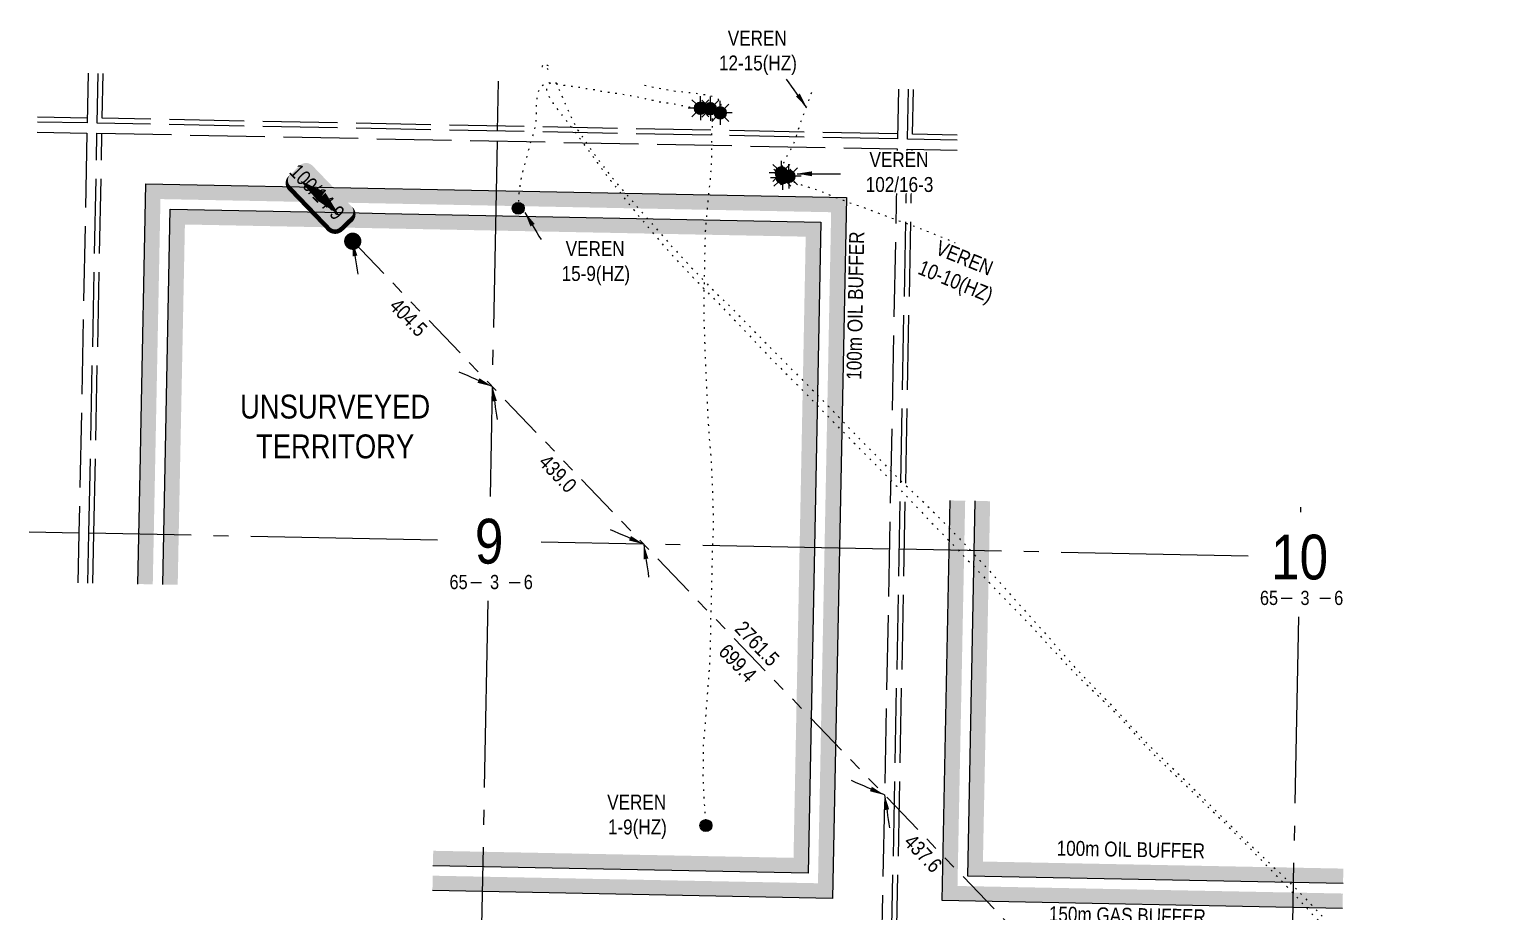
# Model space of a CAD drawing. Extents: x 408473 to 428843, y 6046006 to 6059852.
# Drawn here: x 423079 to 424055, y 6048842 to 6049434 of the extents above; entities that cross this region are included whole.
import ezdxf
from ezdxf.enums import TextEntityAlignment as Align

# ---------------------------------------------------------------- set-up
doc = ezdxf.new("R2010")
doc.units = 0
doc.header["$LTSCALE"] = 5
doc.header["$PDSIZE"] = 0.5
for name, pattern in [('foc-DOT', [1, 0.2, -0.8]), ('foc-DRILLPATH', [14.75, 6, -1.75, 1.75, -1.75, 1.75, -1.75]), ('foc-QUARTERLINE', [33, 25, -3, 2, -3]), ('foc-UNSURVEYED', [12.5, 10, -2.5])]:
    doc.linetypes.add(name, pattern=pattern)
for name, color, linetype in [('10', 1, 'Continuous'), ('9', 3, 'Continuous'), ('ABADATA-DRILL', 8, 'foc-DOT'), ('ABADATA-DRILL-T', 8, 'Continuous'), ('AS-TARGET-GAS', 182, 'Continuous'), ('AS-TARGET-GAS-H', 181, 'Continuous'), ('AS-TARGET-OIL', 146, 'Continuous'), ('AS-TARGET-OIL-H', 131, 'Continuous'), ('L-BD', 7, 'Continuous'), ('L-MON', 1, 'Continuous'), ('L-SECLBL', 7, 'Continuous'), ('L-SECQ', 8, 'foc-QUARTERLINE'), ('L-UNS-T', 3, 'Continuous'), ('L-USEC', 7, 'foc-UNSURVEYED'), ('P-BUFFER-PURPLE-T', 187, 'Continuous'), ('P-PDRILLPATH', 12, 'foc-DRILLPATH')]:
    doc.layers.add(name, color=color, linetype=linetype)
doc.styles.add('80', font='ARIALN.TTF', dxfattribs={"height": 10})
doc.styles.add('80CG', font='ARIALN.TTF', dxfattribs={"height": 10})
doc.styles.add('80L', font='ARIALN.TTF', dxfattribs={"height": 10})
doc.styles.add('SIMPLEX', font='ARIALN.TTF')
doc.dimstyles.new('Compass 5 000', dxfattribs={"dimscale": 5, "dimtxt": 9, "dimasz": 2, "dimexe": 0.2, "dimexo": 0.0625, "dimgap": 0.5, "dimtad": 0, "dimtih": 1, "dimtoh": 1, "dimzin": 0, "dimdsep": 46, "dimtxsty": '80CG', "dimcen": 0.1, "dimse1": 1, "dimse2": 1, "dimclrd": 256, "dimclrt": 256, "dimaunit": 1, "dimadec": 4, "dimazin": 0, "dimtfac": 0.06, "dimtofl": 0, "dimtmove": 0, "dimatfit": 1, "dimfxl": 0.2, "dimtolj": 1, "dimtzin": 0, "dimlwd": -1, "dimarcsym": 0})

# ---------------------------------------------------------------- blocks, each defined once
blk = doc.blocks.new('GAS')
h = blk.add_hatch(color=255)
h.dxf.hatch_style = 1
edge = h.paths.add_edge_path()
edge.add_arc((0, 0), 0.9, 0, 360)
for p, q in [((-0.81, 0), (-1.62, 0)), ((-0.57, 0.57), (-1.14, 1.14)), ((0, 0.81), (0, 1.62)), ((0.57, 0.57), (1.14, 1.14)), ((1.62, 0), (0.81, 0)), ((-0.57, -0.57), (-1.14, -1.14)), ((0, -0.81), (0, -1.62)), ((1.14, -1.14), (0.57, -0.57))]:
    blk.add_line(p, q)
blk.add_circle((0, 0), 0.8)
blk = doc.blocks.new('L-SECLBL')
at = {"layer": '9', "color": 7}
for p, q in [((-5.08, -27.83), (-12.29, -27.83)), ((20.7, -27.83), (13.5, -27.83))]:
    blk.add_line(p, q, dxfattribs=at)
at = {"layer": '10', "color": 2, "style": 'SIMPLEX'}
blk.add_attdef('SEC', text='', height=30, dxfattribs=at).set_placement((0, 0), align=Align.MIDDLE)
at = {"layer": '10', "color": 5, "style": '80L'}
blk.add_attdef('TWP', text='', height=9.5, dxfattribs=at).set_placement((-14.43, -27.37), align=Align.MIDDLE_RIGHT)
blk.add_attdef('RGE', text='', height=9.5, dxfattribs=at).set_placement((3.62, -27.37), align=Align.MIDDLE_CENTER)
blk.add_attdef('MER', text='', height=9.5, dxfattribs=at).set_placement((23.17, -27.37), align=Align.MIDDLE_LEFT)
blk = doc.blocks.new('plbh')
at = {"layer": 'L-MON'}
h = blk.add_hatch(color=255, dxfattribs=at)
h.dxf.hatch_style = 1
edge = h.paths.add_edge_path()
edge.add_arc((0, 0), 1.16, 0, 360)
h = blk.add_hatch(color=256, dxfattribs=at)
h.dxf.hatch_style = 1
h.paths.add_polyline_path([(0.96, 0, 1), (-0.96, 0, 1)])
h.paths.add_polyline_path([(0.91, 0, 1), (-0.91, 0, 1)], flags=16)
h.paths.add_polyline_path([(0.45, 0, -1), (-0.45, 0, -1)], flags=0)
h = blk.add_hatch(color=256, dxfattribs=at)
h.dxf.hatch_style = 1
h.paths.add_polyline_path([(0.45, 0, 1), (-0.45, 0, 1)])
h.paths.add_polyline_path([(0.4, 0, 1), (-0.4, 0, 1)], flags=16)
at = {"layer": 'L-MON', "color": 240}
for radius in [0.96, 0.91, 0.45, 0.4]:
    blk.add_circle((0, 0), radius, dxfattribs=at)
blk = doc.blocks.new('*U124')
h = blk.add_hatch(color=255)
edge = h.paths.add_edge_path()
edge.add_line((-19, -11.5), (19, -11.5))
edge.add_arc((19, -5.5), 6, 270, 360)
edge.add_line((25, -5.5), (25, 4))
edge.add_arc((19, 4), 6, 0, 90)
edge.add_line((19, 10), (-19, 10))
edge.add_arc((-19, 4), 6, 90, 180)
edge.add_line((-25, 4), (-25, -5.5))
edge.add_arc((-19, -5.5), 6, 180, 270)
at = {"color": 1, "flags": 128}
blk.add_lwpolyline([(-19, -11.5, 3, 3, 0), (19, -11.5, 3, 3, 0.414214), (25, -5.5, 3, 3, 0), (25, 4, 3, 0, 0.414214), (19, 10, 0, 0, 0), (-19, 10, 0, 0, 0.414214), (-25, 4, 0, 0, 0), (-25, -5.5, 0, 3, 0.414214)], format="xyseb", close=True, dxfattribs=at)
for points in [[(-17.63, -2.9, 0, 7.5, 0), (0, 0, 0, 0, 0)], [(17.05, 0, 0, 7.5, 0), (0, 0, 0, 0, 0)]]:
    blk.add_lwpolyline(points, format="xyseb", dxfattribs=at)
at = {"color": 1, "style": '80'}
blk.add_attdef('ENTER_TEXT_001', (-26.85, -4.92), '', height=10, dxfattribs=at)

msp = doc.modelspace()

# ---------------------------------------------------------------- hatches: boundary and pattern name
at = {"layer": 'ABADATA-DRILL-T'}
h = msp.add_hatch(color=256, dxfattribs=at)
h.dxf.hatch_style = 1
edge = h.paths.add_edge_path()
edge.add_arc((423406.249, 6049313.623), 4, 0, 360)
h = msp.add_hatch(color=256, dxfattribs=at)
h.dxf.hatch_style = 1
edge = h.paths.add_edge_path()
edge.add_arc((423531.877, 6048900.14), 4, 0, 360)
at = {"layer": 'AS-TARGET-GAS-H'}
h = msp.add_hatch(color=256, dxfattribs=at)
h.dxf.hatch_style = 1
h.paths.add_polyline_path([(423168.29, 6049061.582), (423178.288, 6049061.386), (423183.108, 6049302.78), (423598.686, 6049294.632), (423590.526, 6048878.493), (423349.336, 6048883.223), (423349.138, 6048873.225), (423600.328, 6048868.299), (423608.88, 6049304.434), (423317.257, 6049310.152), (423299.793, 6049310.494), (423173.309, 6049312.975), (423170.802, 6049187.43), (423170.328, 6049163.649)])
h = msp.add_hatch(color=256, dxfattribs=at)
h.dxf.hatch_style = 1
h.paths.add_polyline_path([(423958.59, 6048871.276), (423958.396, 6048861.278), (423707.127, 6048866.205), (423712.146, 6049117.598), (423722.145, 6049117.402), (423717.325, 6048876.007)])
at = {"layer": 'AS-TARGET-OIL-H'}
h = msp.add_hatch(color=256, dxfattribs=at)
h.dxf.hatch_style = 1
h.paths.add_polyline_path([(423151.593, 6049061.91), (423161.591, 6049061.714), (423166.744, 6049319.805), (423615.71, 6049311.001), (423606.896, 6048861.469), (423349.005, 6048866.526), (423348.807, 6048856.528), (423616.698, 6048851.275), (423625.904, 6049320.803), (423340.906, 6049326.391), (423316.948, 6049326.861), (423156.946, 6049329.999), (423153.566, 6049160.746), (423153.3, 6049147.404)])
h = msp.add_hatch(color=256, dxfattribs=at)
h.dxf.hatch_style = 1
h.paths.add_polyline_path([(423958.266, 6048854.579), (423958.068, 6048844.581), (423690.097, 6048849.836), (423695.45, 6049117.925), (423705.448, 6049117.729), (423700.294, 6048859.638)])

# ---------------------------------------------------------------- linework, layer by layer
at = {"layer": 'ABADATA-DRILL', "flags": 128}
for points in [[(423426.423, 6049409.179), (423426.124, 6049409.214), (423425.109, 6049409.324), (423424.304, 6049409.416), (423423.622, 6049409.496), (423423.077, 6049409.567), (423422.724, 6049409.584), (423422.489, 6049409.522), (423422.235, 6049409.344), (423422.132, 6049409.172), (423422.103, 6049409.036), (423422.118, 6049408.962), (423422.137, 6049408.909), (423422.133, 6049408.856), (423422.122, 6049408.806), (423422.087, 6049408.77), (423422.057, 6049408.74), (423422.116, 6049408.689), (423422.268, 6049408.609), (423422.385, 6049408.627), (423422.444, 6049408.776), (423422.504, 6049408.945), (423422.571, 6049409.094), (423422.63, 6049409.219), (423422.688, 6049409.321), (423422.766, 6049409.386), (423422.86, 6049409.421), (423422.978, 6049409.459), (423423.106, 6049409.513), (423423.146, 6049409.532), (423423.227, 6049409.561), (423423.26, 6049409.557), (423423.286, 6049409.55), (423423.435, 6049409.477), (423423.712, 6049409.304), (423424.106, 6049409.03), (423424.847, 6049408.369), (423425.627, 6049407.503), (423426.372, 6049406.612)], [(423528.196, 6049380.665), (423528.196, 6049380.665), (423528.233, 6049380.647), (423528.295, 6049380.609), (423528.371, 6049380.571), (423528.457, 6049380.529), (423528.559, 6049380.474), (423528.628, 6049380.409), (423528.614, 6049380.353), (423528.549, 6049380.298), (423528.474, 6049380.212), (423528.366, 6049380.131), (423528.218, 6049380.067), (423528.039, 6049379.977), (423527.855, 6049379.901), (423527.738, 6049379.887), (423527.668, 6049379.901), (423527.591, 6049379.903), (423527.501, 6049379.895), (423527.442, 6049379.919), (423527.436, 6049379.996), (423527.431, 6049380.056), (423527.423, 6049380.143), (423527.412, 6049380.267), (423527.394, 6049380.374), (423527.382, 6049380.45), (423527.352, 6049380.624), (423527.337, 6049380.731), (423527.323, 6049380.825), (423527.301, 6049380.896), (423527.285, 6049380.953), (423527.28, 6049381.016), (423527.291, 6049381.079), (423527.309, 6049381.142), (423527.32, 6049381.192), (423527.314, 6049381.235), (423527.311, 6049381.272), (423527.305, 6049381.299), (423527.296, 6049381.329), (423527.29, 6049381.366), (423527.277, 6049381.409), (423527.261, 6049381.416), (423527.263, 6049381.353), (423527.268, 6049381.256), (423527.269, 6049381.156), (423527.281, 6049381.059), (423527.289, 6049380.962), (423527.284, 6049380.913), (423527.277, 6049380.866), (423527.259, 6049380.813), (423527.202, 6049380.767), (423527.084, 6049380.74), (423526.907, 6049380.733), (423526.674, 6049380.738), (423526.398, 6049380.75), (423526.078, 6049380.766), (423525.708, 6049380.794), (423525.292, 6049380.818), (423524.839, 6049380.847), (423524.363, 6049380.873), (423523.88, 6049380.903), (423523.384, 6049380.953), (423522.849, 6049381.023), (423522.274, 6049381.101), (423521.659, 6049381.19), (423520.998, 6049381.306), (423520.307, 6049381.44), (423519.579, 6049381.581), (423518.812, 6049381.74), (423518.025, 6049381.905), (423517.278, 6049382.06), (423516.551, 6049382.214), (423515.804, 6049382.379), (423515.021, 6049382.551), (423514.207, 6049382.714), (423513.357, 6049382.867), (423512.483, 6049383.028), (423511.613, 6049383.185), (423510.789, 6049383.325), (423509.156, 6049383.56), (423507.468, 6049383.83), (423505.844, 6049384.125), (423504.391, 6049384.351), (423503.729, 6049384.434), (423503.077, 6049384.507), (423502.405, 6049384.573), (423501.706, 6049384.647), (423500.988, 6049384.755), (423500.274, 6049384.895), (423499.475, 6049385.088), (423498.698, 6049385.293), (423497.909, 6049385.492), (423497.116, 6049385.681), (423496.322, 6049385.86), (423495.526, 6049386.036), (423494.729, 6049386.198), (423493.929, 6049386.361), (423493.132, 6049386.533), (423492.305, 6049386.723), (423491.456, 6049386.919), (423490.593, 6049387.106), (423489.753, 6049387.283), (423488.906, 6049387.47), (423488.05, 6049387.657), (423487.196, 6049387.84), (423486.366, 6049388.013), (423485.569, 6049388.179), (423484.786, 6049388.338), (423484.022, 6049388.483), (423483.248, 6049388.621), (423482.447, 6049388.761), (423481.6, 6049388.921), (423480.713, 6049389.095), (423479.79, 6049389.27), (423478.866, 6049389.438), (423477.962, 6049389.596), (423477.069, 6049389.743), (423476.148, 6049389.888), (423475.221, 6049390.033), (423474.323, 6049390.167), (423473.488, 6049390.277), (423472.707, 6049390.376), (423471.916, 6049390.485), (423471.085, 6049390.615), (423470.267, 6049390.751), (423469.489, 6049390.873), (423468.701, 6049390.985), (423467.86, 6049391.095), (423466.989, 6049391.212), (423466.091, 6049391.347), (423465.227, 6049391.477), (423464.353, 6049391.594), (423463.565, 6049391.706), (423462.74, 6049391.836), (423461.933, 6049391.975), (423461.132, 6049392.128), (423460.342, 6049392.277), (423459.565, 6049392.435), (423458.788, 6049392.607), (423457.985, 6049392.79), (423456.354, 6049393.119), (423455.567, 6049393.237), (423454.812, 6049393.332), (423454.05, 6049393.431), (423453.242, 6049393.543), (423452.441, 6049393.656), (423451.679, 6049393.761), (423450.905, 6049393.883), (423450.101, 6049394.032), (423449.264, 6049394.185), (423448.41, 6049394.342), (423447.573, 6049394.492), (423446.776, 6049394.631), (423446.011, 6049394.766), (423445.254, 6049394.894), (423444.725, 6049394.965), (423443.973, 6049395.033), (423443.18, 6049395.082), (423442.331, 6049395.139), (423441.406, 6049395.22), (423440.419, 6049395.35), (423439.438, 6049395.512), (423438.501, 6049395.677), (423437.624, 6049395.841), (423436.784, 6049396.001), (423435.957, 6049396.154), (423435.15, 6049396.3), (423434.359, 6049396.442), (423433.588, 6049396.578), (423432.827, 6049396.706), (423432.066, 6049396.824), (423431.298, 6049396.953), (423430.517, 6049397.085), (423429.75, 6049397.213), (423429.002, 6049397.335), (423428.304, 6049397.455), (423427.636, 6049397.558), (423426.994, 6049397.608), (423426.366, 6049397.58), (423425.761, 6049397.469), (423425.154, 6049397.294), (423424.563, 6049397.069), (423423.984, 6049396.794), (423423.408, 6049396.481), (423422.847, 6049396.146), (423422.257, 6049395.777), (423421.672, 6049395.352), (423421.127, 6049394.796), (423420.64, 6049394.076), (423420.206, 6049393.207), (423419.816, 6049392.195), (423419.464, 6049391.071), (423419.156, 6049389.844), (423418.916, 6049388.518), (423418.719, 6049387.115), (423418.537, 6049385.682), (423418.399, 6049384.254), (423418.323, 6049382.746), (423418.309, 6049381.199), (423418.311, 6049379.622), (423418.325, 6049377.955), (423418.333, 6049376.174), (423418.283, 6049374.308), (423418.102, 6049372.388), (423417.79, 6049370.42), (423417.427, 6049368.407), (423417.024, 6049366.388), (423416.518, 6049364.418), (423415.923, 6049362.499), (423415.336, 6049360.627), (423414.766, 6049358.741), (423414.268, 6049357.017), (423413.748, 6049355.147), (423413.238, 6049353.28), (423412.728, 6049351.426), (423412.222, 6049349.599), (423411.716, 6049347.759), (423411.24, 6049345.955), (423410.765, 6049344.197), (423410.318, 6049342.485), (423409.888, 6049340.814), (423409.469, 6049339.175), (423409.072, 6049337.592), (423408.701, 6049336.026), (423408.364, 6049334.499), (423408.045, 6049333.028), (423407.77, 6049331.597), (423407.552, 6049330.204), (423407.352, 6049328.825), (423407.169, 6049327.475), (423406.989, 6049326.148), (423406.83, 6049324.857), (423406.715, 6049323.589), (423406.554, 6049321.142), (423406.481, 6049319.967), (423406.425, 6049318.838), (423406.383, 6049317.735), (423406.349, 6049316.655), (423406.318, 6049315.606), (423406.249, 6049313.623)], [(423528.196, 6049380.665), (423528.196, 6049380.665), (423528.233, 6049380.647), (423528.295, 6049380.609), (423528.371, 6049380.571), (423528.457, 6049380.529), (423528.559, 6049380.474), (423528.628, 6049380.409), (423528.614, 6049380.353), (423528.549, 6049380.298), (423528.474, 6049380.212), (423528.366, 6049380.131), (423528.218, 6049380.067), (423528.039, 6049379.977), (423527.855, 6049379.901), (423527.738, 6049379.887), (423527.668, 6049379.901), (423527.591, 6049379.903), (423527.501, 6049379.895), (423527.442, 6049379.919), (423527.436, 6049379.996), (423527.431, 6049380.056), (423527.423, 6049380.143), (423527.412, 6049380.267), (423527.394, 6049380.374), (423527.382, 6049380.45), (423527.352, 6049380.624), (423527.337, 6049380.731), (423527.323, 6049380.825), (423527.301, 6049380.896), (423527.285, 6049380.953), (423527.28, 6049381.016), (423527.291, 6049381.079), (423527.309, 6049381.142), (423527.32, 6049381.192), (423527.314, 6049381.235), (423527.311, 6049381.272), (423527.305, 6049381.299), (423527.296, 6049381.329), (423527.29, 6049381.366), (423527.277, 6049381.409), (423527.261, 6049381.416), (423527.263, 6049381.353), (423527.268, 6049381.256), (423527.269, 6049381.156), (423527.281, 6049381.059), (423527.289, 6049380.962), (423527.284, 6049380.913), (423527.277, 6049380.866), (423527.263, 6049380.82), (423527.259, 6049380.813), (423527.202, 6049380.767), (423527.084, 6049380.74), (423526.907, 6049380.733), (423526.674, 6049380.738), (423526.398, 6049380.75), (423526.078, 6049380.766), (423525.708, 6049380.794), (423525.292, 6049380.818), (423524.839, 6049380.847), (423524.363, 6049380.873), (423523.88, 6049380.9), (423523.381, 6049380.953), (423522.849, 6049381.023), (423522.274, 6049381.098), (423521.659, 6049381.19), (423520.998, 6049381.306), (423520.307, 6049381.44), (423519.579, 6049381.581), (423518.812, 6049381.74), (423518.025, 6049381.905), (423517.278, 6049382.06), (423516.551, 6049382.214), (423515.804, 6049382.379), (423515.021, 6049382.551), (423514.207, 6049382.714), (423513.357, 6049382.867), (423512.483, 6049383.028), (423511.613, 6049383.185), (423510.789, 6049383.325), (423509.156, 6049383.56), (423507.468, 6049383.83), (423505.844, 6049384.125), (423504.391, 6049384.351), (423503.729, 6049384.434), (423503.077, 6049384.507), (423502.405, 6049384.573), (423501.706, 6049384.647), (423500.988, 6049384.755), (423500.241, 6049384.899), (423499.478, 6049385.084), (423498.698, 6049385.29), (423497.912, 6049385.492), (423497.116, 6049385.681), (423496.322, 6049385.86), (423495.529, 6049386.032), (423494.729, 6049386.198), (423493.929, 6049386.361), (423493.135, 6049386.53), (423492.309, 6049386.723), (423491.456, 6049386.916), (423490.593, 6049387.106), (423489.753, 6049387.283), (423488.909, 6049387.466), (423488.053, 6049387.657), (423487.2, 6049387.84), (423486.366, 6049388.013), (423485.569, 6049388.176), (423484.792, 6049388.334), (423484.025, 6049388.483), (423483.251, 6049388.618), (423482.447, 6049388.757), (423481.6, 6049388.921), (423480.713, 6049389.095), (423479.793, 6049389.27), (423478.866, 6049389.438), (423477.962, 6049389.596), (423477.068, 6049389.74), (423476.151, 6049389.885), (423475.264, 6049390.026), (423474.323, 6049390.164), (423473.492, 6049390.274), (423472.71, 6049390.373), (423471.915, 6049390.482), (423471.085, 6049390.611), (423470.267, 6049390.747), (423469.489, 6049390.873), (423468.701, 6049390.982), (423467.86, 6049391.092), (423466.982, 6049391.212), (423466.091, 6049391.343), (423465.227, 6049391.474), (423464.389, 6049391.587), (423463.565, 6049391.706), (423462.74, 6049391.833), (423461.933, 6049391.972), (423461.132, 6049392.124), (423460.342, 6049392.273), (423459.565, 6049392.435), (423458.788, 6049392.607), (423457.985, 6049392.786), (423456.354, 6049393.115), (423455.567, 6049393.237), (423454.812, 6049393.332), (423454.05, 6049393.431), (423453.245, 6049393.54), (423452.441, 6049393.652), (423451.679, 6049393.757), (423450.905, 6049393.883), (423450.101, 6049394.029), (423449.264, 6049394.182), (423448.41, 6049394.339), (423447.573, 6049394.492), (423446.776, 6049394.628), (423446.011, 6049394.763), (423445.254, 6049394.891), (423444.725, 6049394.961), (423443.973, 6049395.03), (423443.18, 6049395.082), (423442.331, 6049395.135), (423441.406, 6049395.22), (423440.418, 6049395.346), (423439.438, 6049395.509), (423438.501, 6049395.674), (423437.628, 6049395.841), (423436.784, 6049396.001), (423435.957, 6049396.151), (423435.15, 6049396.297), (423434.359, 6049396.439), (423433.588, 6049396.578), (423432.827, 6049396.703), (423432.069, 6049396.824), (423431.298, 6049396.95), (423430.521, 6049397.082), (423429.75, 6049397.21), (423429.441, 6049397.263), (423429.029, 6049397.324), (423428.37, 6049397.404), (423427.813, 6049397.375), (423427.319, 6049397.191), (423426.836, 6049396.864), (423426.347, 6049396.437), (423425.891, 6049395.976), (423425.492, 6049395.48), (423425.2, 6049394.899), (423425.078, 6049394.295), (423425.071, 6049393.915), (423425.146, 6049393.177), (423425.304, 6049392.403), (423425.538, 6049391.569), (423425.857, 6049390.652), (423426.248, 6049389.688), (423426.714, 6049388.652), (423427.279, 6049387.554), (423427.953, 6049386.38), (423428.722, 6049385.158), (423429.594, 6049383.881), (423430.541, 6049382.538), (423431.544, 6049381.155), (423433.152, 6049379), (423434.937, 6049376.691), (423436.837, 6049374.323), (423438.838, 6049371.809), (423440.194, 6049370.089), (423441.583, 6049368.318), (423443.007, 6049366.466), (423444.472, 6049364.52), (423445.976, 6049362.494), (423447.522, 6049360.406), (423449.099, 6049358.238), (423450.705, 6049355.989), (423452.331, 6049353.717), (423454.012, 6049351.39), (423455.7, 6049349.053), (423457.404, 6049346.696), (423459.185, 6049344.233), (423460.902, 6049341.859), (423462.626, 6049339.501), (423464.403, 6049337.109), (423466.219, 6049334.713), (423468.082, 6049332.292), (423469.964, 6049329.858), (423471.877, 6049327.417), (423473.819, 6049324.965), (423475.741, 6049322.533), (423477.69, 6049320.061), (423479.628, 6049317.586), (423481.576, 6049315.11), (423483.544, 6049312.637), (423485.527, 6049310.195), (423487.549, 6049307.748), (423488.598, 6049306.48), (423491.375, 6049303.135), (423492.864, 6049301.362), (423494.487, 6049299.436), (423497.764, 6049295.547), (423500.67, 6049292.109), (423503.786, 6049288.507), (423507.009, 6049284.903), (423510.201, 6049281.38), (423513.468, 6049277.818), (423516.7, 6049274.32), (423519.987, 6049270.778), (423523.239, 6049267.3), (423526.591, 6049263.817), (423529.932, 6049260.43), (423533.328, 6049256.996), (423536.639, 6049253.63), (423540.022, 6049250.18), (423543.313, 6049246.824), (423546.686, 6049243.36), (423549.989, 6049239.935), (423553.334, 6049236.448), (423556.561, 6049233.054), (423559.883, 6049229.541), (423563.102, 6049226.107), (423566.403, 6049222.578), (423569.633, 6049219.154), (423572.941, 6049215.631), (423576.194, 6049212.203), (423579.591, 6049208.762), (423582.926, 6049205.433), (423586.339, 6049202.011), (423589.664, 6049198.699), (423593.091, 6049195.29), (423596.416, 6049191.954), (423599.795, 6049188.5), (423603.053, 6049185.119), (423606.398, 6049181.629), (423609.665, 6049178.237), (423613.027, 6049174.764), (423616.279, 6049171.412), (423619.641, 6049167.942), (423622.886, 6049164.634), (423626.307, 6049161.22), (423629.629, 6049157.91), (423633.035, 6049154.479), (423636.294, 6049151.174), (423639.697, 6049147.743), (423643.009, 6049144.414), (423646.408, 6049140.976), (423649.664, 6049137.665), (423653.047, 6049134.214), (423656.298, 6049130.87), (423659.677, 6049127.412), (423662.982, 6049124.063), (423666.341, 6049120.587), (423669.532, 6049117.213), (423672.85, 6049113.697), (423676.053, 6049110.303), (423679.365, 6049106.784), (423682.549, 6049103.404), (423685.884, 6049099.911), (423689.188, 6049096.542), (423692.591, 6049093.108), (423695.879, 6049089.745), (423699.228, 6049086.262), (423702.435, 6049082.898), (423705.764, 6049079.395), (423709.007, 6049075.974), (423712.332, 6049072.468), (423715.536, 6049069.118), (423718.895, 6049065.644), (423722.09, 6049062.314), (423725.402, 6049058.788), (423728.589, 6049055.411), (423731.945, 6049051.934), (423735.206, 6049048.583), (423738.605, 6049045.145), (423741.94, 6049041.786), (423745.292, 6049038.306), (423748.506, 6049034.905), (423751.814, 6049031.379), (423754.976, 6049027.906), (423758.202, 6049024.309), (423761.335, 6049020.846), (423764.646, 6049017.327), (423767.879, 6049013.906), (423771.163, 6049010.364), (423774.387, 6049006.936), (423777.732, 6049003.447), (423781.014, 6049000.125), (423784.468, 6048996.746), (423787.828, 6048993.496), (423791.292, 6048990.127), (423794.658, 6048986.84), (423798.102, 6048983.451), (423801.447, 6048980.135), (423804.857, 6048976.71), (423808.148, 6048973.335), (423811.49, 6048969.845), (423814.672, 6048966.375), (423817.882, 6048962.765), (423820.994, 6048959.276), (423824.227, 6048955.685), (423827.419, 6048952.235), (423830.782, 6048948.764), (423834.1, 6048945.445), (423839.933, 6048939.752), (423843.404, 6048936.39), (423846.711, 6048933.174), (423850.186, 6048929.815), (423853.55, 6048926.608), (423857.052, 6048923.279), (423860.418, 6048920.032), (423863.879, 6048916.663), (423867.275, 6048913.365), (423870.753, 6048910.01), (423874.136, 6048906.772), (423877.608, 6048903.41), (423880.943, 6048900.107), (423884.37, 6048896.695), (423887.676, 6048893.4), (423891.082, 6048889.972), (423894.383, 6048886.62), (423897.753, 6048883.159), (423901.02, 6048879.771), (423904.379, 6048876.297), (423907.623, 6048872.94), (423910.979, 6048869.463), (423914.243, 6048866.118), (423917.602, 6048862.644), (423920.832, 6048859.223), (423924.133, 6048855.694), (423927.339, 6048852.244), (423930.617, 6048848.692), (423933.802, 6048845.219), (423937.052, 6048841.641), (423940.221, 6048838.161), (423943.485, 6048834.599), (423946.634, 6048831.146), (423949.881, 6048827.568), (423953.033, 6048824.082), (423956.276, 6048820.498), (423959.425, 6048817.018), (423962.658, 6048813.424), (423965.811, 6048809.958), (423969.115, 6048806.432), (423972.379, 6048803.024), (423975.734, 6048799.547), (423979.008, 6048796.162), (423982.374, 6048792.695), (423985.659, 6048789.353), (423989.055, 6048785.915), (423992.291, 6048782.638), (423995.694, 6048779.207), (423998.947, 6048775.919), (424002.329, 6048772.471), (424005.634, 6048769.139), (424009.058, 6048765.728), (424012.343, 6048762.422), (424015.723, 6048758.968), (424019.056, 6048755.529), (424022.414, 6048752.052), (424025.737, 6048748.599), (424029.096, 6048745.122), (424032.445, 6048741.669), (424035.811, 6048738.202), (424039.161, 6048734.792), (424042.557, 6048731.358), (424045.914, 6048727.918), (424047.91, 6048725.831), (424052.741, 6048720.765)], [(423431.29, 6049397.969), (423431.613, 6049397.297), (423432.712, 6049395.001), (423433.915, 6049392.424), (423435.092, 6049389.74), (423436.369, 6049386.701), (423437.707, 6049383.531), (423439.235, 6049380.013), (423440.816, 6049376.488), (423442.434, 6049372.982), (423444.162, 6049369.508), (423446.154, 6049366.014), (423448.395, 6049362.493), (423450.795, 6049358.942), (423453.344, 6049355.284), (423455.988, 6049351.581), (423458.777, 6049347.756), (423461.557, 6049343.993), (423464.487, 6049340.092), (423467.933, 6049335.633), (423471.156, 6049331.665), (423472.801, 6049329.723), (423474.438, 6049327.843), (423477.63, 6049324.207), (423480.825, 6049320.543), (423483.974, 6049316.914), (423487.166, 6049313.25), (423490.329, 6049309.63), (423493.517, 6049305.96), (423496.639, 6049302.308), (423499.834, 6049298.618), (423502.99, 6049295.022), (423506.208, 6049291.314), (423509.376, 6049287.768), (423512.738, 6049284.138), (423515.923, 6049280.654), (423519.293, 6049277.02), (423522.55, 6049273.619), (423525.972, 6049270.004), (423529.397, 6049266.333), (423532.638, 6049262.955), (423535.917, 6049259.657), (423539.43, 6049256.193), (423542.822, 6049252.896), (423546.316, 6049249.496), (423549.741, 6049246.142), (423553.194, 6049242.703), (423556.574, 6049239.306), (423559.99, 6049235.835), (423563.322, 6049232.385), (423566.677, 6049228.885), (423569.993, 6049225.389), (423573.352, 6049221.939), (423576.563, 6049218.762), (423580.213, 6049215.136), (423583.632, 6049211.691), (423587.129, 6049208.132), (423590.404, 6049204.793), (423593.748, 6049201.383), (423597.187, 6049197.905), (423600.519, 6049194.582), (423604.03, 6049191.079), (423607.325, 6049187.733), (423610.792, 6049184.174), (423614.047, 6049180.8), (423617.497, 6049177.208), (423620.721, 6049173.827), (423624.157, 6049170.202), (423627.36, 6049166.808), (423630.581, 6049163.434), (423633.996, 6049159.923), (423637.343, 6049156.526), (423640.792, 6049153.061), (423644.136, 6049149.651), (423647.528, 6049146.147), (423650.854, 6049142.704), (423654.196, 6049139.228), (423657.585, 6049135.781), (423661.013, 6049132.399), (423664.507, 6049129.036), (423668, 6049125.77), (423671.572, 6049122.436), (423675.055, 6049119.153), (423678.576, 6049115.777), (423682.011, 6049112.442), (423685.47, 6049109), (423688.791, 6049105.624), (423692.236, 6049102.105), (423695.511, 6049098.76), (423698.971, 6049095.175), (423702.162, 6049091.814), (423705.382, 6049088.394), (423708.762, 6049084.8), (423711.991, 6049081.339), (423715.307, 6049077.723), (423718.512, 6049074.202), (423721.785, 6049070.594), (423724.985, 6049067.027), (423728.234, 6049063.382), (423731.411, 6049059.809), (423734.61, 6049056.182), (423737.823, 6049052.575), (423741.053, 6049048.99), (423744.289, 6049045.393), (423747.463, 6049041.836), (423750.708, 6049038.165), (423753.859, 6049034.612), (423757.131, 6049030.94), (423760.268, 6049027.398), (423763.529, 6049023.696), (423766.617, 6049020.172), (423769.908, 6049016.433), (423772.952, 6049012.896), (423776.228, 6049009.12), (423779.334, 6049005.648), (423782.51, 6049002.222), (423785.977, 6048998.643), (423789.252, 6048995.291), (423792.693, 6048991.739), (423795.966, 6048988.338), (423799.41, 6048984.759), (423802.67, 6048981.374), (423806.074, 6048977.8), (423809.327, 6048974.365), (423812.661, 6048970.832), (423815.919, 6048967.297), (423819.18, 6048963.729), (423822.447, 6048960.168), (423825.754, 6048956.632), (423829.144, 6048953.201), (423832.581, 6048949.796), (423836.042, 6048946.431), (423839.502, 6048943.162), (423842.814, 6048940.013), (423846.452, 6048936.494), (423849.743, 6048933.272), (423853.351, 6048929.757), (423856.9, 6048926.289), (423860.219, 6048922.993), (423863.743, 6048919.467), (423867.03, 6048916.185), (423870.348, 6048912.872), (423873.853, 6048909.376), (423877.188, 6048906.043), (423880.654, 6048902.567), (423884.019, 6048899.207), (423887.478, 6048895.761), (423890.876, 6048892.394), (423894.344, 6048889.028), (423897.859, 6048885.715), (423901.361, 6048882.409), (423904.866, 6048879.053), (423908.348, 6048875.72), (423911.842, 6048872.364), (423915.32, 6048869.021), (423918.815, 6048865.669), (423922.257, 6048862.337), (423925.717, 6048858.905), (423929.08, 6048855.495), (423932.482, 6048851.997), (423935.762, 6048848.572), (423939.166, 6048845.014), (423942.445, 6048841.585), (423945.839, 6048838.021), (423949.096, 6048834.593), (423952.486, 6048831.002), (423955.745, 6048827.558), (423958.893, 6048824.218), (423962.308, 6048820.537), (423965.677, 6048816.87), (423968.8, 6048813.465), (423971.976, 6048809.988), (423975.308, 6048806.345), (423978.507, 6048802.868), (423981.866, 6048799.255), (423985.102, 6048795.797), (423988.452, 6048792.2), (423991.684, 6048788.719), (423994.985, 6048785.157), (423998.259, 6048781.632), (424001.553, 6048778.086), (424004.831, 6048774.548), (424008.072, 6048771.026), (424011.369, 6048767.424), (424014.558, 6048763.947), (424017.893, 6048760.301), (424021.026, 6048756.869), (424024.185, 6048753.409), (424027.538, 6048749.786), (424030.774, 6048746.348), (424034.106, 6048742.832), (424037.451, 6048739.362), (424040.827, 6048735.888), (424044.22, 6048732.461), (424048.966, 6048727.783), (424054.656, 6048722.163)], [(423541.463, 6049377.584), (423541.484, 6049377.64), (423541.557, 6049377.795), (423541.627, 6049377.927), (423541.7, 6049378.069), (423541.727, 6049378.115), (423541.762, 6049378.171), (423541.79, 6049378.247), (423541.822, 6049378.357), (423541.848, 6049378.506), (423541.875, 6049378.706), (423541.907, 6049378.945), (423541.962, 6049379.377), (423542.008, 6049379.857), (423542.052, 6049380.366), (423542.082, 6049380.875), (423542.112, 6049381.398), (423542.129, 6049381.925), (423542.096, 6049382.442), (423542.012, 6049382.924), (423541.907, 6049383.339), (423541.8, 6049383.675), (423541.711, 6049383.907), (423541.655, 6049384.078), (423541.647, 6049384.194), (423541.692, 6049384.287), (423541.811, 6049384.381), (423541.928, 6049384.406), (423542.035, 6049384.437), (423542.122, 6049384.465), (423542.206, 6049384.5), (423542.264, 6049384.559), (423542.302, 6049384.615), (423542.309, 6049384.628), (423542.312, 6049384.638), (423542.323, 6049384.668), (423542.333, 6049384.678), (423542.353, 6049384.691), (423542.35, 6049384.697), (423542.308, 6049384.742), (423542.171, 6049384.888), (423541.926, 6049385.153), (423541.585, 6049385.473), (423541.077, 6049385.879), (423540.458, 6049386.318), (423539.622, 6049386.872), (423538.709, 6049387.386), (423537.589, 6049387.902), (423536.421, 6049388.348), (423534.973, 6049388.813), (423533.543, 6049389.182), (423531.933, 6049389.503), (423530.411, 6049389.753), (423527.269, 6049390.192), (423524.1, 6049390.601), (423520.923, 6049390.97), (423517.736, 6049391.32), (423514.508, 6049391.647), (423511.221, 6049391.985), (423507.986, 6049392.449), (423504.857, 6049393.047), (423501.779, 6049393.665), (423498.739, 6049394.215), (423495.719, 6049394.747), (423492.727, 6049395.34), (423489.827, 6049396.077), (423487.244, 6049396.872)], [(423582.421, 6049337.376), (423582.592, 6049337.232), (423582.661, 6049337.178), (423582.726, 6049337.126), (423582.877, 6049337.003), (423582.959, 6049336.939), (423583.045, 6049336.867), (423583.14, 6049336.795), (423583.387, 6049336.65), (423583.708, 6049336.53), (423584.064, 6049336.507), (423584.413, 6049336.61), (423584.67, 6049336.802), (423584.808, 6049337.032), (423584.893, 6049337.274), (423584.969, 6049337.576), (423585.016, 6049337.928), (423585.019, 6049338.245), (423584.968, 6049338.549), (423584.858, 6049338.905), (423584.697, 6049339.318), (423584.588, 6049339.554), (423584.469, 6049339.803), (423584.374, 6049340.028), (423584.25, 6049340.367), (423584.04, 6049341.001), (423583.83, 6049341.729), (423583.709, 6049342.525), (423583.748, 6049343.314), (423583.95, 6049344.07), (423584.271, 6049344.814), (423584.647, 6049345.59), (423585.046, 6049346.416), (423585.5, 6049347.307), (423586.101, 6049348.369), (423586.689, 6049349.444), (423587.801, 6049351.569), (423588.618, 6049353.107), (423589.507, 6049354.887), (423590.428, 6049356.779), (423591.382, 6049358.854), (423592.275, 6049361.213), (423593.083, 6049363.818), (423593.909, 6049366.659), (423594.855, 6049369.671), (423595.963, 6049372.763), (423597.19, 6049375.996), (423598.513, 6049379.524), (423599.893, 6049383.238), (423601.283, 6049387.108), (423602.623, 6049391.012), (423603.934, 6049394.584)], [(423534.844, 6049380.385), (423534.844, 6049380.415), (423534.888, 6049380.411), (423534.915, 6049380.437), (423534.919, 6049380.63), (423534.92, 6049380.704), (423534.921, 6049380.767), (423535.07, 6049380.871), (423535.136, 6049380.846), (423535.275, 6049380.783), (423535.414, 6049380.714), (423535.569, 6049380.648), (423535.748, 6049380.587), (423535.931, 6049380.547), (423536.087, 6049380.514), (423536.209, 6049380.472), (423536.265, 6049380.444), (423536.318, 6049380.423), (423536.395, 6049380.401), (423536.484, 6049380.366), (423536.566, 6049380.331), (423536.669, 6049380.306), (423536.768, 6049380.257), (423536.834, 6049380.213), (423536.883, 6049380.172), (423536.926, 6049380.114), (423536.978, 6049380.04), (423537.046, 6049379.952), (423537.118, 6049379.877), (423537.177, 6049379.819), (423537.216, 6049379.768), (423537.267, 6049379.654), (423537.298, 6049379.557), (423537.333, 6049379.449), (423537.341, 6049379.369), (423537.304, 6049379.357), (423537.248, 6049379.374), (423537.208, 6049379.385), (423537.178, 6049379.389), (423537.141, 6049379.39), (423537.098, 6049379.391), (423537.058, 6049379.385), (423537.021, 6049379.375), (423536.984, 6049379.366), (423536.954, 6049379.357), (423536.927, 6049379.344), (423536.904, 6049379.331), (423536.887, 6049379.315), (423536.869, 6049379.295), (423536.846, 6049379.276), (423536.809, 6049379.25), (423536.765, 6049379.234), (423536.708, 6049379.225), (423536.641, 6049379.213), (423536.574, 6049379.194), (423536.514, 6049379.175), (423536.453, 6049379.137), (423536.392, 6049379.071), (423536.357, 6049379.028), (423536.337, 6049378.992), (423536.312, 6049378.943), (423536.26, 6049378.834), (423536.182, 6049378.598), (423536.108, 6049378.223), (423536.055, 6049377.714), (423536.022, 6049377.075), (423536.013, 6049376.281), (423536.028, 6049375.491), (423536.057, 6049374.63), (423536.083, 6049373.749), (423536.114, 6049372.612), (423536.129, 6049371.645), (423536.116, 6049370.328), (423536.057, 6049369.002), (423535.95, 6049367.491), (423535.837, 6049365.989), (423535.663, 6049362.546), (423535.63, 6049360.526), (423535.653, 6049358.515), (423535.695, 6049356.397), (423535.711, 6049354.146), (423535.695, 6049351.653), (423535.613, 6049349.211), (423535.482, 6049346.743), (423535.364, 6049344.138), (423535.228, 6049341.307), (423535.071, 6049338.613), (423534.865, 6049335.573), (423534.603, 6049332.584), (423534.245, 6049329.304), (423534.052, 6049327.644), (423533.918, 6049326.413), (423533.604, 6049323.379), (423533.264, 6049319.975), (423532.972, 6049316.846), (423532.711, 6049313.878), (423532.432, 6049310.586), (423532.182, 6049307.523), (423531.928, 6049304.425), (423531.685, 6049301.435), (423531.47, 6049298.276), (423531.322, 6049295.198), (423531.204, 6049291.906), (423531.126, 6049288.777), (423531.076, 6049285.584), (423531.033, 6049282.521), (423530.986, 6049279.632), (423530.938, 6049276.672), (423530.884, 6049273.292), (423530.842, 6049270.276), (423530.786, 6049267.116), (423530.697, 6049263.961), (423530.54, 6049257.859), (423530.453, 6049251.75), (423530.387, 6049245.653), (423530.457, 6049239.047), (423530.711, 6049232.845), (423530.94, 6049226.692), (423531.151, 6049220.474), (423531.393, 6049214.291), (423531.589, 6049208.196), (423531.814, 6049201.99), (423532.081, 6049195.767), (423532.37, 6049189.614), (423532.704, 6049182.856), (423533.03, 6049176.571), (423533.393, 6049170.296), (423533.781, 6049164.094), (423534.245, 6049157.844), (423534.815, 6049151.228), (423535.299, 6049144.987), (423535.597, 6049138.807), (423535.85, 6049132.514), (423536.128, 6049125.991), (423536.371, 6049119.701), (423536.591, 6049113.462), (423536.791, 6049107.337), (423536.789, 6049101.136), (423536.585, 6049094.856), (423536.351, 6049088.732), (423536.099, 6049082.509), (423535.928, 6049076.372), (423535.757, 6049069.214), (423535.633, 6049063.118), (423535.508, 6049056.569), (423535.371, 6049050.487), (423535.174, 6049044.203), (423535.027, 6049037.935), (423534.968, 6049031.718), (423534.863, 6049025.533), (423534.726, 6049019.244), (423534.498, 6049012.597), (423534.159, 6049006.399), (423533.727, 6049000.19), (423533.252, 6048994.025), (423532.745, 6048987.56), (423532.27, 6048981.395), (423531.788, 6048974.683), (423531.348, 6048968.417), (423531.095, 6048965.219), (423530.783, 6048962.071), (423530.436, 6048958.877), (423530.206, 6048955.801), (423530.085, 6048952.559), (423530.045, 6048949.529), (423530.067, 6048946.218), (423530.041, 6048943.205), (423529.974, 6048940.139), (423529.913, 6048937.056), (423529.884, 6048933.896), (423529.93, 6048930.968), (423530.149, 6048924.473), (423530.493, 6048918.255), (423530.928, 6048912.061), (423531.431, 6048905.627), (423531.877, 6048900.14)], [(423583.132, 6049334.097), (423583.177, 6049334.189), (423583.199, 6049334.266), (423583.223, 6049334.329), (423583.227, 6049334.335), (423583.169, 6049334.29), (423583.074, 6049334.221), (423582.953, 6049334.134), (423582.79, 6049334.024), (423582.628, 6049333.917), (423582.557, 6049333.828), (423582.585, 6049333.738), (423582.663, 6049333.629), (423582.757, 6049333.504), (423582.884, 6049333.358), (423583.037, 6049333.179), (423583.22, 6049332.975), (423583.459, 6049332.767), (423583.763, 6049332.601), (423583.782, 6049332.594), (423584.24, 6049332.475), (423584.859, 6049332.406), (423585.651, 6049332.334), (423586.583, 6049332.235), (423587.623, 6049332.092), (423588.776, 6049331.852), (423589.989, 6049331.495), (423591.244, 6049331.05), (423592.538, 6049330.558), (423593.825, 6049330.056), (423594.864, 6049329.675), (423596.251, 6049329.191), (423597.626, 6049328.718), (423599.1, 6049328.239), (423600.707, 6049327.757), (423602.524, 6049327.254), (423604.59, 6049326.654), (423606.825, 6049325.886), (423609.197, 6049324.953), (423611.7, 6049323.89), (423614.411, 6049322.737), (423617.365, 6049321.542), (423620.521, 6049320.299), (423623.86, 6049318.997), (423627.395, 6049317.697), (423631.147, 6049316.403), (423635.028, 6049315.083), (423638.934, 6049313.666), (423642.799, 6049312.173), (423646.687, 6049310.68), (423650.586, 6049309.219), (423654.472, 6049307.776), (423658.348, 6049306.346), (423662.201, 6049304.95), (423665.988, 6049303.596), (423669.772, 6049302.238), (423673.579, 6049300.819), (423677.364, 6049299.378), (423681.093, 6049297.924), (423684.8, 6049296.384), (423688.458, 6049294.882), (423692.093, 6049293.4), (423695.77, 6049291.868), (423698.76, 6049290.632)]]:
    msp.add_lwpolyline(points, dxfattribs=at)
at = {"layer": 'ABADATA-DRILL-T'}
for centre in [(423406.249, 6049313.623), (423531.877, 6048900.14)]:
    msp.add_circle(centre, 4, dxfattribs=at)
msp.add_point((423406.269, 6049313.67), dxfattribs=at)
at = {"layer": 'AS-TARGET-GAS', "flags": 128}
for points in [[(423168.29, 6049061.582), (423170.328, 6049163.649), (423170.802, 6049187.43), (423173.309, 6049312.975), (423299.793, 6049310.494), (423317.257, 6049310.152), (423317.257, 6049310.152), (423608.88, 6049304.434), (423600.328, 6048868.299), (423349.138, 6048873.225)], [(423958.396, 6048861.278), (423707.127, 6048866.205), (423712.146, 6049117.598)]]:
    msp.add_lwpolyline(points, dxfattribs=at)
at = {"layer": 'AS-TARGET-OIL', "flags": 128}
for points in [[(423151.593, 6049061.91), (423153.3, 6049147.404), (423153.566, 6049160.746), (423156.946, 6049329.999), (423316.948, 6049326.861), (423340.906, 6049326.391), (423340.906, 6049326.391), (423625.904, 6049320.803), (423616.698, 6048851.275), (423348.807, 6048856.528)], [(423958.068, 6048844.581), (423690.097, 6048849.836), (423695.45, 6049117.925)]]:
    msp.add_lwpolyline(points, dxfattribs=at)
at = {"layer": 'L-SECQ', "flags": 128}
for points in [[(423392.876, 6049398.723), (423392.216, 6049365.396)], [(423392.084, 6049358.694), (423387.373, 6049120.633)], [(423929.953, 6049113.327), (423929.888, 6049109.995)], [(423112.166, 6049096.022), (423078.839, 6049096.676)], [(423352.243, 6049091.315), (423118.867, 6049095.891)], [(423654.692, 6049085.384), (423421.512, 6049089.957)], [(423894.769, 6049080.677), (423661.393, 6049085.253)], [(423385.988, 6049050.647), (423381.475, 6048822.581)], [(423928.529, 6049040.008), (423924.097, 6048811.941)]]:
    msp.add_lwpolyline(points, dxfattribs=at)
at = {"layer": 'L-USEC'}
for p, q in [((423127.768, 6049373.93), (423128.367, 6049403.908)), ((423670.194, 6049363.294), (423670.782, 6049393.273)), ((423660.145, 6049363.491), (423127.768, 6049373.93)), ((423700.173, 6049362.706), (423670.194, 6049363.294))]:
    msp.add_line(p, q, dxfattribs=at)
at = {"layer": 'L-USEC', "flags": 128}
for points in [[(423118.317, 6049404.106), (423117.652, 6049370.78)], [(423124.353, 6049370.648), (423125.019, 6049403.975)], [(423660.733, 6049393.47), (423660.079, 6049360.143)], [(423666.781, 6049360.012), (423667.434, 6049393.339)], [(423117.718, 6049374.127), (423084.391, 6049374.781)], [(423084.191, 6049364.732), (423117.518, 6049364.078)], [(423117.652, 6049370.78), (423084.325, 6049371.433)], [(423117.518, 6049364.078), (423112.166, 6049096.022)], [(423118.867, 6049095.891), (423124.22, 6049363.947)], [(423122.215, 6049095.825), (423127.568, 6049363.88)], [(423124.22, 6049363.947), (423659.948, 6049353.442)], [(423660.079, 6049360.143), (423124.353, 6049370.648)], [(423700.108, 6049359.359), (423666.781, 6049360.012)], [(423659.948, 6049353.442), (423649.436, 6048817.327)], [(423656.137, 6048817.195), (423666.65, 6049353.311)], [(423659.485, 6048817.13), (423669.997, 6049353.245)], [(423666.65, 6049353.311), (423699.976, 6049352.657)], [(423112.166, 6049096.022), (423111.501, 6049062.696)], [(423118.202, 6049062.564), (423118.867, 6049095.891)], [(423121.55, 6049062.497), (423122.215, 6049095.825)]]:
    msp.add_lwpolyline(points, dxfattribs=at)
at = {"layer": 'P-PDRILLPATH'}
msp.add_line((423295.446, 6049291.568), (423932.56, 6048627.731), dxfattribs=at)

# ---------------------------------------------------------------- block references
at = {"xscale": 0.9995595999999999, "yscale": 0.9995595999999999, "zscale": 0.9995595999999999, "rotation": 313.8233333333334}
msp.add_blockref('*U124', (423274.484, 6049321.506), dxfattribs=at).add_auto_attribs({'ENTER_TEXT_001': '100/14-9'})
at = {"layer": 'ABADATA-DRILL-T', "xscale": 4.999999999999984, "yscale": 4.999999999999984, "zscale": 4.999999999999984}
for p in [(423528.196, 6049380.665), (423534.844, 6049380.385), (423541.463, 6049377.584), (423582.421, 6049337.376), (423583.132, 6049334.097), (423587.478, 6049335.05)]:
    msp.add_blockref('GAS', p, dxfattribs=at)
at = {"layer": 'L-MON', "xscale": 4.997797999999992, "yscale": 4.997797999999992, "zscale": 4.997797999999992}
msp.add_blockref('plbh', (423295.446, 6049291.568), dxfattribs=at)
at = {"layer": 'L-SECLBL'}
for p, values in [((423386.78, 6049090.638), {'SEC': '9', 'TWP': '65', 'RGE': '3', 'MER': '6'}), ((423929.306, 6049080), {'SEC': '10', 'TWP': '65', 'RGE': '3', 'MER': '6'})]:
    msp.add_blockref('L-SECLBL', p, dxfattribs=at).add_auto_attribs(values)

# ---------------------------------------------------------------- texts
at = {"layer": 'ABADATA-DRILL-T', "char_height": 10, "attachment_point": 1, "style": '80L'}
for s, insert in [('\\pi18.345;VEREN\\P\\pi15.62;15-9(HZ)', (423419.674, 6049291.634)), ('\\pi18.345;VEREN\\P\\pi18.806;1-9(HZ)', (423447.472, 6048920.852))]:
    msp.add_mtext_dynamic_manual_height_columns(s, width=75.13511, gutter_width=49.978, heights=[0], dxfattribs=dict(at, insert=insert))
at = {"layer": 'ABADATA-DRILL-T', "insert": (423671.621, 6049299.355), "char_height": 10, "attachment_point": 1, "rotation": 337.822285, "style": '80L'}
msp.add_mtext_dynamic_manual_height_columns('\\pi18.345;VEREN\\P\\pi12.435;10-10(HZ)', width=75.13511, gutter_width=49.978, heights=[0], dxfattribs=at)
at = {"layer": 'AS-TARGET-GAS', "insert": (423761.59, 6048846.007), "char_height": 10, "attachment_point": 1, "rotation": 358.876678, "style": '80L'}
msp.add_mtext_dynamic_manual_height_columns('150m GAS BUFFER', width=107.79021, gutter_width=47.479, heights=[0], dxfattribs=at)
at = {"layer": 'AS-TARGET-OIL', "char_height": 10, "attachment_point": 1, "style": '80L'}
for insert, rotation in [((423625.871, 6049195.843), 88.876667), ((423763.736, 6048890.138), 358.876678)]:
    msp.add_mtext_dynamic_manual_height_columns('\\pi3.0598;100m OIL BUFFER', width=104.04593, gutter_width=47.479, heights=[0], dxfattribs=dict(at, insert=insert, rotation=rotation))
at = {"layer": 'L-BD', "color": 5, "style": '80L'}
msp.add_text('2761.5', height=9.9956, rotation=313.8232, dxfattribs=at).set_placement((423566.22, 6049022.055), align=Align.MIDDLE)
at = {"layer": 'L-UNS-T', "color": 3, "insert": (423283.667, 6049167.347), "char_height": 16, "attachment_point": 5, "style": '80L'}
msp.add_mtext_dynamic_manual_height_columns('UNSURVEYED TERRITORY', width=126.35808, gutter_width=47.479, heights=[0], dxfattribs=at)
at = {"layer": 'P-BUFFER-PURPLE-T', "style": '80L'}
for s, p in [('404.5', (423332.77, 6049240.571)), ('439.0', (423432.772, 6049135.947)), ('699.4', (423553.195, 6049008.984)), ('437.6', (423677.279, 6048881.514))]:
    msp.add_text(s, height=9.9956, rotation=313.8232, dxfattribs=at).set_placement(p, align=Align.MIDDLE)

# ---------------------------------------------------------------- leaders
at = {"layer": 'ABADATA-DRILL-T', "path_type": 1}
for points in [[(423599.203, 6049381.381), (423585.89, 6049400.077)], [(423592.914, 6049336.824), (423627.851, 6049336.62)], [(423410.695, 6049310.928), (423421.49, 6049292.803)]]:
    msp.add_leader(points, dimstyle='Compass 5 000', override={"dimgap": 0.5, "dimtad": 0}, dxfattribs=at)
at = {"layer": 'P-BUFFER-PURPLE-T', "path_type": 1}
for points in [[(423295.446, 6049291.568), (423298.767, 6049269.529)], [(423388.83, 6049194.267), (423366.614, 6049203.928)], [(423388.83, 6049194.267), (423392.151, 6049172.228)], [(423490.235, 6049088.609), (423468.019, 6049098.27)], [(423490.235, 6049088.609), (423493.556, 6049066.57)], [(423651.461, 6048920.62), (423629.245, 6048930.281)], [(423651.461, 6048920.62), (423654.782, 6048898.581)]]:
    msp.add_leader(points, dimstyle='Compass 5 000', override={"dimgap": 0.5, "dimtad": 0}, dxfattribs=at)

# ---------------------------------------------------------------- next in the draw order: texts
at = {"layer": 'ABADATA-DRILL-T', "char_height": 10, "attachment_point": 1, "style": '80L', "bg_fill": 3, "box_fill_scale": 1.1, "bg_fill_color": 256, "bg_fill_transparency": 0}
for s, insert in [('\\pi18.345;VEREN\\P\\pi12.435;12-15(HZ)', (423528.177, 6049432.662)), ('\\pi18.345;VEREN\\P\\pi15.842;102/16-3', (423623.047, 6049351.249))]:
    msp.add_mtext_dynamic_manual_height_columns(s, width=75.13511, gutter_width=49.978, heights=[0], dxfattribs=dict(at, insert=insert))

doc.saveas('drawing.dxf')
